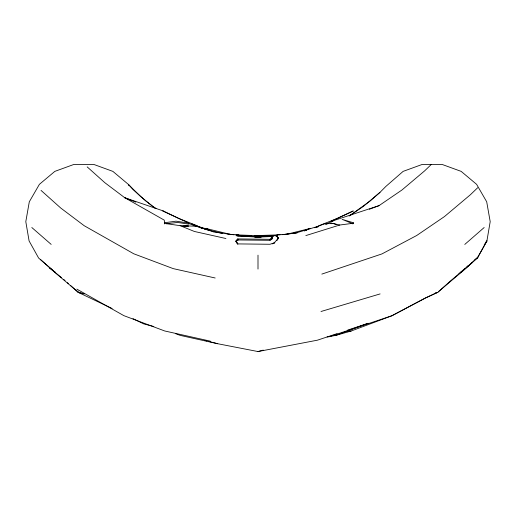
<?xml version="1.0" encoding="UTF-8"?>
<svg xmlns="http://www.w3.org/2000/svg" width="516" height="516" viewBox="0 0 516 516"><rect width="100%" height="100%" fill="white"/><g stroke="black" fill="none" stroke-linecap="round" stroke-linejoin="round"><path stroke-width="0.77" d="M270.042 240.301L270.1 239.198L272.138 237.276L272.512 238.063L271.751 239.321L270.042 240.301L238.302 239.979L235.748 241.185L237.341 243.752M458.924 273.532L462.239 271.532L477.384 258.039L486.904 240.946L490.2 221.661L486.698 201.801L476.616 184.347L461.175 171.383L442.231 164.488L431.312 164.443L422.069 164.488L403.125 171.383L385.923 186.379L379.976 192.371L370.043 201.092L349.158 216.036M462.239 271.532L460.272 272.551L465.129 268.314M237.741 244.391L237.87 243.913L235.748 241.185L237.773 238.921L271.751 239.321L272.138 237.276L270.39 236.586L254.762 237.231M261.09 237.315L237.476 235.986L235.915 234.857L258.174 235.689L272.151 235.412L271.887 236.264L258.045 236.786L236.251 235.767M352.899 223.802L353.357 222.751L342.147 219.358L352.899 223.802L353.357 222.751M197.873 226.866L198.08 226.421L208.019 229.381M270.081 236.425L270.571 235.406L272.538 236.36L272.151 235.412M477.384 258.039L486.904 240.946L485.898 242.198M276.808 240.469L278.098 238.482L276.273 235.322L278.356 234.657L282.129 234.657L297.255 232.884M484.202 244.919L486.904 240.946M277.221 239.979L278.492 238.128L276.273 235.322L275.957 236.315L277.382 236.786L278.492 238.128L274.131 242.939L272.171 243.907M209.651 229.981L206.084 228.317L204.781 229.233L222.422 233.425M286.477 234.322L309.774 228.543L310.645 228.691L310.006 228.317L304.285 230.994M431.312 164.443L424.629 170.873L401.919 190.017L378.989 205.665L369.34 209.251M477.687 187.727L470.392 194.745L444.463 216.572L416.715 235.49L381.956 253.911L321.836 274.099M438.594 291.527L459.633 273.699L477.88 257.2L474.236 260.374M310.006 228.317L306.13 230.233M328.802 336.851L391.838 315.786L425.436 298.009L437.897 292.314L450.378 281.026L472.063 262.792M464.768 244.442L484.169 227.53M466.954 266.727L468.167 265.669M379.976 192.371L363.309 206.432L350.319 215.301M331.066 222.099L333.671 220.577L378.989 205.665M316.198 227.221L318.952 225.711L337.167 218.468L353.286 210.954L331.382 221.145M325.828 224.299L333.671 220.577M272.867 243.668L274.86 242.759M282.129 234.657L295.752 233.026L317.908 226.389L324.545 223.763L333.188 223.493L339.683 225.034L352.892 223.305M327.105 336.987L335.774 335.394L368.172 323.268M335.774 335.394L351.183 331.008L392.018 315.702L425.648 297.88L436.813 292.637L435.265 292.965M314.579 227.75L318.23 226.498M337.083 333.639L317.45 340.173L258 351.557L217.72 343.727L180.129 335.361L175.608 333.671M347.649 330.117L368.037 323.326M274.131 242.939L269.965 244.262L237.87 243.913M305.84 235.586L339.683 225.034M315.902 227.55L317.385 227.098M320.991 311.503L380.105 293.92M87.191 166.9L104.832 182.696L124.717 197.699L164.211 220.106L164.888 223.454L180.142 225.679L197.041 226.247L213.817 232.013L229.691 234.219L206.239 228.543L205.284 228.82L206.084 228.317L207.696 229.22M201.859 228.356L197.048 225.711L178.826 218.462L163.159 210.909L162.759 211.018L188.269 222.841L188.862 224.131L177.491 222.448L166.345 223.757M258 351.557L263.25 350.106M436.368 292.72L437.897 292.314M347.249 331.73L351.183 331.008M205.4 228.646L206.239 228.543M330.982 223.686L333.188 223.493L336.671 224.608M271.932 235.599L277.35 235.257M272.28 236.567L273.861 236.47M229.136 234.219L239.031 235.096M182.993 226.253L188.469 226.053L182.271 226.266M280.065 234.838L254.878 235.625M243.868 235.393L251.731 235.554M324.545 223.763L327.344 223.905M242.61 235.47L244.191 235.554M227.085 233.916L233.922 234.799M83.031 293.481L79.135 292.675L77.961 291.985L56.431 273.751L40.274 259.309M225.931 238.515L194.384 231.465L180.142 225.679M215.172 277.995L173.247 268.63L133.76 253.782L84.224 225.737L60.772 208.058L41.028 190.391M210.244 341.128L164.694 330.969L123.879 315.657L76.813 289.108M153.813 326.505L143.751 323.906L132.973 318.656M204.536 340.328L206.871 340.928M208.425 341.328L217.758 343.733M84.301 293.978L78.103 292.314L70.395 285.342M198.615 227.098L205.297 229.136M163.159 210.909L124.717 197.699L135.824 202.137M191.926 223.963L197.396 226.15M188.592 223.376L195.983 226.318M112.127 308.51L78.103 292.314L77.922 291.043M152.097 205.942L140.423 196.364L128.316 184.341L112.875 171.383L93.931 164.488L73.769 164.488L54.825 171.383L39.384 184.347L29.302 201.808L25.8 221.661L29.096 240.946L38.616 258.039L55.27 272.435M152.71 206.445L155.955 208.657L146.002 201.137L132.851 189.353L128.316 184.341L129.097 185.689M52.761 270.384L49.265 267.63L61.404 277.569M53.922 271.3L55.089 272.222L53.67 271.21L53.935 271.68M63.836 279.556L65.048 280.556M31.818 227.517L51.174 244.397M67.435 282.658L68.615 283.729M188.733 223.357L188.269 222.841L188.733 223.563L188.572 223.08L176.014 221.164L164.449 222.77L164.752 223.944M238.302 239.979L237.773 238.921L236.315 240.914L237.457 243.694M317.908 226.389L318.127 226.872M238.037 234.838L238.295 235.838M258 255.168L258 269.068"/></g></svg>
